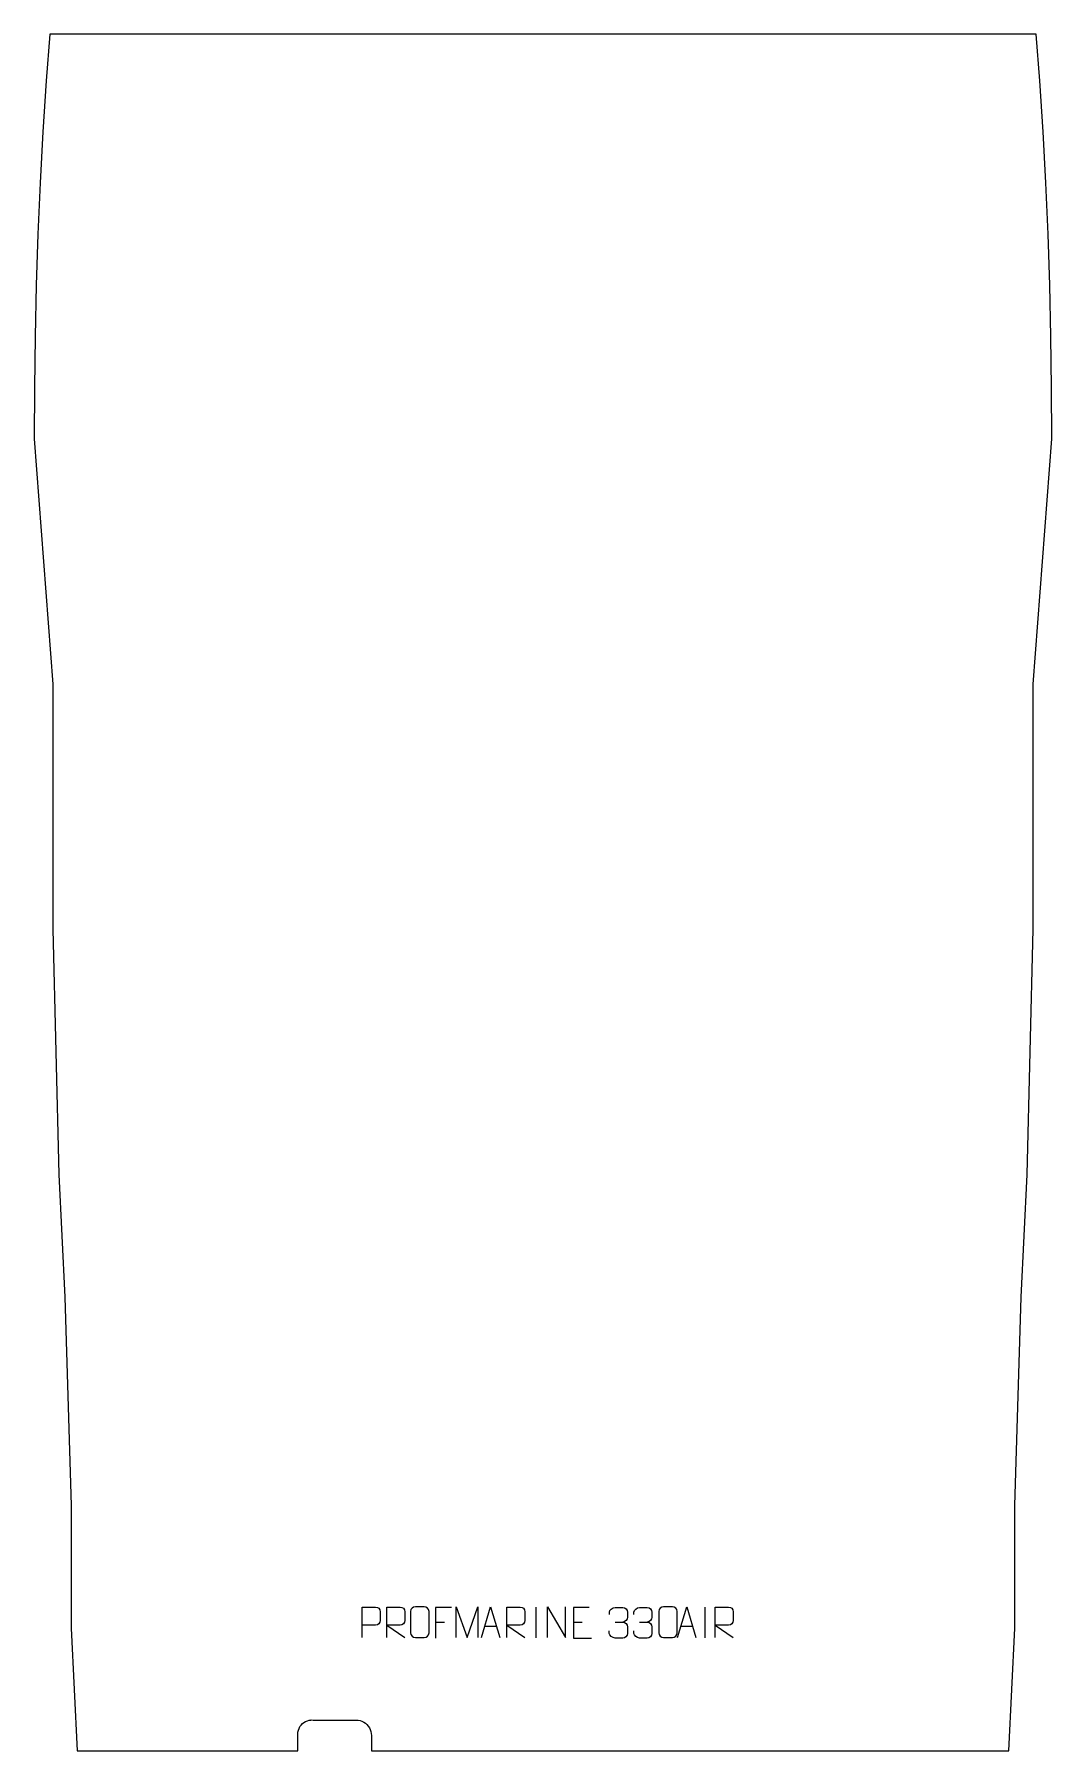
# Model space of a CAD drawing. Header units: millimetres. Extents: x -415 to 415, y -1085 to 315.
import ezdxf

# ---------------------------------------------------------------- set-up
doc = ezdxf.new("R2010")
doc.units = ezdxf.units.MM
doc.header["$MEASUREMENT"] = 0
doc.layers.add('layer 1', color=7, linetype='Continuous')

msp = doc.modelspace()

# ---------------------------------------------------------------- linework, layer by layer
at = {"layer": 'layer 1', "color": 242, "lineweight": 9}
msp.add_open_spline([(412.0881, 152.0419), (412.0881, 152.0419), (413.4817, 110.2952), (413.4817, 110.2952), (413.4817, 110.2952), (413.4817, 110.2952), (414.4312, 68.5362), (414.4312, 68.5362), (414.4312, 68.5362), (414.4312, 68.5362), (414.9375, 26.7701), (414.9375, 26.7701), (414.9375, 26.7701), (414.9375, 26.7701), (414.9998, -14.9994), (414.9998, -14.9994), (414.9998, -14.9994), (414.9998, -14.9994), (400, -215), (400, -215), (400, -215), (400, -215), (400, -414.9996), (400, -414.9996), (400, -414.9996), (400, -414.9996), (394.9994, -615), (394.9994, -615), (394.9994, -615), (394.9994, -615), (389.9999, -714.9993), (389.9999, -714.9993), (389.9999, -714.9993), (389.9999, -714.9993), (385.0001, -884.9991), (385.0001, -884.9991), (385.0001, -884.9991), (385.0001, -884.9991), (385.0001, -984.9994), (385.0001, -984.9994), (385.0001, -984.9994), (385.0001, -984.9994), (379.9996, -1084.9995), (379.9996, -1084.9995), (379.9996, -1084.9995), (379.9996, -1084.9995), (-140.0001, -1084.9995), (-140.0001, -1084.9995), (-140.0001, -1084.9995), (-140.0001, -1084.9995), (-140.0001, -1072.4992), (-140.0001, -1072.4992), (-140.0001, -1072.4992), (-140.0001, -1072.4992), (-140.1073, -1070.8674), (-140.1073, -1070.8674), (-140.1073, -1070.8674), (-140.1073, -1070.8674), (-140.4255, -1069.264), (-140.4255, -1069.264), (-140.4255, -1069.264), (-140.4255, -1069.264), (-140.9513, -1067.7157), (-140.9513, -1067.7157), (-140.9513, -1067.7157), (-140.9513, -1067.7157), (-141.6748, -1066.2494), (-141.6748, -1066.2494), (-141.6748, -1066.2494), (-141.6748, -1066.2494), (-142.5829, -1064.8902), (-142.5829, -1064.8902), (-142.5829, -1064.8902), (-142.5829, -1064.8902), (-143.6617, -1063.6604), (-143.6617, -1063.6604), (-143.6617, -1063.6604), (-143.6617, -1063.6604), (-144.8908, -1062.5826), (-144.8908, -1062.5826), (-144.8908, -1062.5826), (-144.8908, -1062.5826), (-146.2499, -1061.6742), (-146.2499, -1061.6742), (-146.2499, -1061.6742), (-146.2499, -1061.6742), (-147.7163, -1060.9508), (-147.7163, -1060.9508), (-147.7163, -1060.9508), (-147.7163, -1060.9508), (-149.2653, -1060.4249), (-149.2653, -1060.4249), (-149.2653, -1060.4249), (-149.2653, -1060.4249), (-150.8689, -1060.106), (-150.8689, -1060.106), (-150.8689, -1060.106), (-150.8689, -1060.106), (-152.4997, -1059.9995), (-152.4997, -1059.9995), (-152.4997, -1059.9995), (-152.4997, -1059.9995), (-187.5, -1059.9995), (-187.5, -1059.9995), (-187.5, -1059.9995), (-187.5, -1059.9995), (-189.086, -1059.9669), (-189.086, -1059.9669), (-189.086, -1059.9669), (-189.086, -1059.9669), (-189.3583, -1059.9995), (-189.3583, -1059.9995), (-189.3583, -1059.9995), (-189.3583, -1059.9995), (-190.6614, -1060.1543), (-190.6614, -1060.1543), (-190.6614, -1060.1543), (-190.6614, -1060.1543), (-192.1955, -1060.556), (-192.1955, -1060.556), (-192.1955, -1060.556), (-192.1955, -1060.556), (-193.6601, -1061.1661), (-193.6601, -1061.1661), (-193.6601, -1061.1661), (-193.6601, -1061.1661), (-195.0262, -1061.9723), (-195.0262, -1061.9723), (-195.0262, -1061.9723), (-195.0262, -1061.9723), (-196.2685, -1062.9596), (-196.2685, -1062.9596), (-196.2685, -1062.9596), (-196.2685, -1062.9596), (-197.362, -1064.1077), (-197.362, -1064.1077), (-197.362, -1064.1077), (-197.362, -1064.1077), (-198.2868, -1065.3966), (-198.2868, -1065.3966), (-198.2868, -1065.3966), (-198.2868, -1065.3966), (-199.0255, -1066.8006), (-199.0255, -1066.8006), (-199.0255, -1066.8006), (-199.0255, -1066.8006), (-199.5635, -1068.2923), (-199.5635, -1068.2923), (-199.5635, -1068.2923), (-199.5635, -1068.2923), (-199.8905, -1069.8451), (-199.8905, -1069.8451), (-199.8905, -1069.8451), (-199.8905, -1069.8451), (-200.0004, -1071.4276), (-200.0004, -1071.4276), (-200.0004, -1071.4276), (-200.0004, -1071.4276), (-200.0004, -1084.9995), (-200.0004, -1084.9995), (-200.0004, -1084.9995), (-200.0004, -1084.9995), (-379.9996, -1084.9995), (-379.9996, -1084.9995), (-379.9996, -1084.9995), (-379.9996, -1084.9995), (-385.0001, -984.9994), (-385.0001, -984.9994), (-385.0001, -984.9994), (-385.0001, -984.9994), (-385.0001, -884.9991), (-385.0001, -884.9991), (-385.0001, -884.9991), (-385.0001, -884.9991), (-389.9996, -714.9993), (-389.9996, -714.9993), (-389.9996, -714.9993), (-389.9996, -714.9993), (-394.9994, -615), (-394.9994, -615), (-394.9994, -615), (-394.9994, -615), (-400, -414.9996), (-400, -414.9996), (-400, -414.9996), (-400, -414.9996), (-400, -215), (-400, -215), (-400, -215), (-400, -215), (-414.9999, -14.9994), (-414.9999, -14.9994), (-414.9999, -14.9994), (-414.9999, -14.9994), (-414.9373, 26.7701), (-414.9373, 26.7701), (-414.9373, 26.7701), (-414.9373, 26.7701), (-414.4319, 68.5362), (-414.4319, 68.5362), (-414.4319, 68.5362), (-414.4319, 68.5362), (-413.4814, 110.2952), (-413.4814, 110.2952), (-413.4814, 110.2952), (-413.4814, 110.2952), (-412.0881, 152.0419), (-412.0881, 152.0419), (-412.0881, 152.0419), (-412.0881, 152.0419), (-410.2515, 193.7712), (-410.2515, 193.7712), (-410.2515, 193.7712), (-410.2515, 193.7712), (-407.971, 235.4784), (-407.971, 235.4784), (-407.971, 235.4784), (-407.971, 235.4784), (-405.2485, 277.1593), (-405.2485, 277.1593), (-405.2485, 277.1593), (-405.2485, 277.1593), (-402.3719, 315), (-402.3719, 315), (-402.3719, 315), (-402.3719, 315), (402.3719, 315), (402.3719, 315), (402.3719, 315), (402.3719, 315), (405.2477, 277.1593), (405.2477, 277.1593), (405.2477, 277.1593), (405.2477, 277.1593), (407.9713, 235.4784), (407.9713, 235.4784), (407.9713, 235.4784), (407.9713, 235.4784), (410.2508, 193.7712), (410.2508, 193.7712), (410.2508, 193.7712), (410.2508, 193.7712), (412.0881, 152.0419), (412.0881, 152.0419)], degree=3, knots=[0, 0, 0, 0, 0.016129032, 0.016129032, 0.016129032, 0.016129032, 0.032258065, 0.032258065, 0.032258065, 0.032258065, 0.048387097, 0.048387097, 0.048387097, 0.048387097, 0.064516129, 0.064516129, 0.064516129, 0.064516129, 0.080645161, 0.080645161, 0.080645161, 0.080645161, 0.096774194, 0.096774194, 0.096774194, 0.096774194, 0.112903226, 0.112903226, 0.112903226, 0.112903226, 0.129032258, 0.129032258, 0.129032258, 0.129032258, 0.14516129, 0.14516129, 0.14516129, 0.14516129, 0.161290323, 0.161290323, 0.161290323, 0.161290323, 0.177419355, 0.177419355, 0.177419355, 0.177419355, 0.193548387, 0.193548387, 0.193548387, 0.193548387, 0.209677419, 0.209677419, 0.209677419, 0.209677419, 0.225806452, 0.225806452, 0.225806452, 0.225806452, 0.241935484, 0.241935484, 0.241935484, 0.241935484, 0.258064516, 0.258064516, 0.258064516, 0.258064516, 0.274193548, 0.274193548, 0.274193548, 0.274193548, 0.290322581, 0.290322581, 0.290322581, 0.290322581, 0.306451613, 0.306451613, 0.306451613, 0.306451613, 0.322580645, 0.322580645, 0.322580645, 0.322580645, 0.338709677, 0.338709677, 0.338709677, 0.338709677, 0.35483871, 0.35483871, 0.35483871, 0.35483871, 0.370967742, 0.370967742, 0.370967742, 0.370967742, 0.387096774, 0.387096774, 0.387096774, 0.387096774, 0.403225806, 0.403225806, 0.403225806, 0.403225806, 0.419354839, 0.419354839, 0.419354839, 0.419354839, 0.435483871, 0.435483871, 0.435483871, 0.435483871, 0.451612903, 0.451612903, 0.451612903, 0.451612903, 0.467741935, 0.467741935, 0.467741935, 0.467741935, 0.483870968, 0.483870968, 0.483870968, 0.483870968, 0.5, 0.5, 0.5, 0.5, 0.516129032, 0.516129032, 0.516129032, 0.516129032, 0.532258065, 0.532258065, 0.532258065, 0.532258065, 0.548387097, 0.548387097, 0.548387097, 0.548387097, 0.564516129, 0.564516129, 0.564516129, 0.564516129, 0.580645161, 0.580645161, 0.580645161, 0.580645161, 0.596774194, 0.596774194, 0.596774194, 0.596774194, 0.612903226, 0.612903226, 0.612903226, 0.612903226, 0.629032258, 0.629032258, 0.629032258, 0.629032258, 0.64516129, 0.64516129, 0.64516129, 0.64516129, 0.661290323, 0.661290323, 0.661290323, 0.661290323, 0.677419355, 0.677419355, 0.677419355, 0.677419355, 0.693548387, 0.693548387, 0.693548387, 0.693548387, 0.709677419, 0.709677419, 0.709677419, 0.709677419, 0.725806452, 0.725806452, 0.725806452, 0.725806452, 0.741935484, 0.741935484, 0.741935484, 0.741935484, 0.758064516, 0.758064516, 0.758064516, 0.758064516, 0.774193548, 0.774193548, 0.774193548, 0.774193548, 0.790322581, 0.790322581, 0.790322581, 0.790322581, 0.806451613, 0.806451613, 0.806451613, 0.806451613, 0.822580645, 0.822580645, 0.822580645, 0.822580645, 0.838709677, 0.838709677, 0.838709677, 0.838709677, 0.85483871, 0.85483871, 0.85483871, 0.85483871, 0.870967742, 0.870967742, 0.870967742, 0.870967742, 0.887096774, 0.887096774, 0.887096774, 0.887096774, 0.903225806, 0.903225806, 0.903225806, 0.903225806, 0.919354839, 0.919354839, 0.919354839, 0.919354839, 0.935483871, 0.935483871, 0.935483871, 0.935483871, 0.951612903, 0.951612903, 0.951612903, 0.951612903, 0.967741935, 0.967741935, 0.967741935, 0.967741935, 1, 1, 1, 1], dxfattribs=at)
at = {"layer": 'layer 1', "color": 250, "lineweight": 9}
for points, knots in [([(-147.4118, -992.7673), (-147.4118, -992.7673), (-147.4118, -967.8076), (-147.4118, -967.8076), (-147.4118, -967.8076), (-143.8159, -967.8076), (-140.2197, -967.8076), (-136.6235, -967.8076), (-136.6235, -967.8076), (-134.2977, -967.8455), (-132.7399, -969.3359), (-132.7441, -971.7027), (-132.7441, -971.7027), (-132.7445, -973.7388), (-132.7445, -976.7989), (-132.7441, -978.8354), (-132.7441, -978.8354), (-132.7506, -980.7112), (-134.5633, -982.6536), (-136.5734, -982.6728), (-136.5734, -982.6728), (-136.5734, -982.6728), (-147.4118, -982.6728), (-147.4118, -982.6728)], [0, 0, 0, 0, 0.142857143, 0.142857143, 0.142857143, 0.142857143, 0.285714286, 0.285714286, 0.285714286, 0.285714286, 0.428571429, 0.428571429, 0.428571429, 0.428571429, 0.571428571, 0.571428571, 0.571428571, 0.571428571, 0.714285714, 0.714285714, 0.714285714, 0.714285714, 1, 1, 1, 1]), ([(-127.4099, -992.7642), (-127.4099, -992.7642), (-127.4099, -967.8107), (-127.4099, -967.8107), (-127.4099, -967.8107), (-123.8151, -967.8107), (-120.2196, -967.8107), (-116.6244, -967.8107), (-116.6244, -967.8107), (-114.2991, -967.8484), (-112.7418, -969.3384), (-112.7459, -971.7048), (-112.7459, -971.7048), (-112.7463, -973.7403), (-112.7463, -976.7997), (-112.7459, -978.8357), (-112.7459, -978.8357), (-112.7524, -980.7112), (-114.5647, -982.653), (-116.5742, -982.6721), (-116.5742, -982.6721), (-116.5742, -982.6721), (-127.4099, -982.6721), (-127.4099, -982.6721), (-127.4099, -982.6721), (-127.4099, -982.6721), (-112.7552, -992.7642), (-112.7552, -992.7642)], [0, 0, 0, 0, 0.125, 0.125, 0.125, 0.125, 0.25, 0.25, 0.25, 0.25, 0.375, 0.375, 0.375, 0.375, 0.5, 0.5, 0.5, 0.5, 0.625, 0.625, 0.625, 0.625, 0.75, 0.75, 0.75, 0.75, 1, 1, 1, 1]), ([(-104.0684, -967.6263), (-101.7017, -967.6263), (-99.3346, -967.6263), (-96.9675, -967.6263), (-96.9675, -967.6263), (-94.9865, -967.5907), (-92.96, -969.0854), (-92.9329, -971.5281), (-92.9329, -971.5281), (-92.9333, -977.2869), (-92.9333, -983.0462), (-92.9329, -988.8058), (-92.9329, -988.8058), (-93.0751, -991.134), (-94.7819, -992.6166), (-96.9675, -992.6275), (-96.9675, -992.6275), (-99.3405, -992.6271), (-101.7135, -992.6271), (-104.0861, -992.6275), (-104.0861, -992.6275), (-106.045, -992.7331), (-108.0519, -990.8447), (-108.0405, -988.8232), (-108.0405, -988.8232), (-108.0402, -983.0411), (-108.0402, -977.2595), (-108.0405, -971.4782), (-108.0405, -971.4782), (-108.0362, -969.3356), (-106.2587, -967.6128), (-104.0684, -967.6263)], [0, 0, 0, 0, 0.111111111, 0.111111111, 0.111111111, 0.111111111, 0.222222222, 0.222222222, 0.222222222, 0.222222222, 0.333333333, 0.333333333, 0.333333333, 0.333333333, 0.444444444, 0.444444444, 0.444444444, 0.444444444, 0.555555556, 0.555555556, 0.555555556, 0.555555556, 0.666666667, 0.666666667, 0.666666667, 0.666666667, 0.777777778, 0.777777778, 0.777777778, 0.777777778, 1, 1, 1, 1]), ([(-74.7808, -968.249), (-74.7808, -968.249), (-87.6548, -968.249), (-87.6548, -968.249), (-87.6548, -968.249), (-87.6548, -968.249), (-87.6548, -993.2026), (-87.6548, -993.2026)], [0, 0, 0, 0, 0.333333333, 0.333333333, 0.333333333, 0.333333333, 1, 1, 1, 1]), ([(-70.9132, -992.6076), (-70.9132, -992.6076), (-70.9132, -967.6497), (-70.9132, -967.6497), (-70.9132, -967.6497), (-70.9132, -967.6497), (-61.9881, -992.6076), (-61.9881, -992.6076), (-61.9881, -992.6076), (-61.9881, -992.6076), (-53.2282, -967.6502), (-53.2282, -967.6502), (-53.2282, -967.6502), (-53.2282, -967.6502), (-53.2282, -992.6076), (-53.2282, -992.6076)], [0, 0, 0, 0, 0.2, 0.2, 0.2, 0.2, 0.4, 0.4, 0.4, 0.4, 0.6, 0.6, 0.6, 0.6, 1, 1, 1, 1]), ([(-50.1361, -992.6054), (-50.1361, -992.6054), (-42.7651, -967.6519), (-42.7651, -967.6519), (-42.7651, -967.6519), (-42.7651, -967.6519), (-35.1952, -992.6054), (-35.1952, -992.6054)], [0, 0, 0, 0, 0.333333333, 0.333333333, 0.333333333, 0.333333333, 1, 1, 1, 1]), ([(-29.4099, -992.7642), (-29.4099, -992.7642), (-29.4099, -967.8107), (-29.4099, -967.8107), (-29.4099, -967.8107), (-25.8151, -967.8107), (-22.2196, -967.8107), (-18.6244, -967.8107), (-18.6244, -967.8107), (-16.2991, -967.8484), (-14.7418, -969.3384), (-14.7459, -971.7048), (-14.7459, -971.7048), (-14.7463, -973.7403), (-14.7463, -976.7997), (-14.7459, -978.8357), (-14.7459, -978.8357), (-14.7524, -980.7112), (-16.5647, -982.653), (-18.5742, -982.6721), (-18.5742, -982.6721), (-18.5742, -982.6721), (-29.4099, -982.6721), (-29.4099, -982.6721), (-29.4099, -982.6721), (-29.4099, -982.6721), (-14.7552, -992.7642), (-14.7552, -992.7642)], [0, 0, 0, 0, 0.125, 0.125, 0.125, 0.125, 0.25, 0.25, 0.25, 0.25, 0.375, 0.375, 0.375, 0.375, 0.5, 0.5, 0.5, 0.5, 0.625, 0.625, 0.625, 0.625, 0.75, 0.75, 0.75, 0.75, 1, 1, 1, 1]), ([(3.6925, -992.6054), (3.6925, -992.6054), (3.6925, -967.6519), (3.6925, -967.6519), (3.6925, -967.6519), (3.6925, -967.6519), (18.3473, -992.6054), (18.3473, -992.6054), (18.3473, -992.6054), (18.3473, -992.6054), (18.3473, -967.6519), (18.3473, -967.6519)], [0, 0, 0, 0, 0.25, 0.25, 0.25, 0.25, 0.5, 0.5, 0.5, 0.5, 1, 1, 1, 1]), ([(37.6371, -968.249), (37.6371, -968.249), (24.7632, -968.249), (24.7632, -968.249), (24.7632, -968.249), (24.7632, -968.249), (24.7632, -993.2026), (24.7632, -993.2026), (24.7632, -993.2026), (24.7632, -993.2026), (39.629, -993.2026), (39.629, -993.2026)], [0, 0, 0, 0, 0.25, 0.25, 0.25, 0.25, 0.5, 0.5, 0.5, 0.5, 1, 1, 1, 1]), ([(54.1234, -973.8835), (54.1234, -973.8835), (54.1234, -972.0263), (54.1234, -972.0263), (54.1234, -972.0263), (54.1091, -970.2844), (56.7736, -968.1663), (58.8327, -968.189), (58.8327, -968.189), (60.8968, -968.189), (62.9608, -968.189), (65.0245, -968.189), (65.0245, -968.189), (67.219, -968.1802), (68.8173, -970.027), (68.8617, -971.9391), (68.8617, -971.9391), (68.8613, -973.3742), (68.8613, -974.8093), (68.8617, -976.2448), (68.8617, -976.2448), (68.8131, -977.8983), (67.2105, -980.1283), (65.0122, -980.1183), (65.0122, -980.1183), (67.2159, -980.1295), (68.8239, -981.9327), (68.8779, -983.9922), (68.8779, -983.9922), (68.8775, -985.7769), (68.8775, -987.5616), (68.8779, -989.3467), (68.8779, -989.3467), (68.888, -991.4081), (66.8331, -993.1712), (65.0122, -993.1631), (65.0122, -993.1631), (62.9469, -993.1628), (60.8817, -993.1628), (58.8161, -993.1631), (58.8161, -993.1631), (56.6475, -993.1516), (54.1165, -990.7514), (54.0979, -989.2896), (54.0979, -989.2896), (54.0979, -989.2896), (54.0979, -987.381), (54.0979, -987.381)], [0, 0, 0, 0, 0.076923077, 0.076923077, 0.076923077, 0.076923077, 0.153846154, 0.153846154, 0.153846154, 0.153846154, 0.230769231, 0.230769231, 0.230769231, 0.230769231, 0.307692308, 0.307692308, 0.307692308, 0.307692308, 0.384615385, 0.384615385, 0.384615385, 0.384615385, 0.461538462, 0.461538462, 0.461538462, 0.461538462, 0.538461538, 0.538461538, 0.538461538, 0.538461538, 0.615384615, 0.615384615, 0.615384615, 0.615384615, 0.692307692, 0.692307692, 0.692307692, 0.692307692, 0.769230769, 0.769230769, 0.769230769, 0.769230769, 0.846153846, 0.846153846, 0.846153846, 0.846153846, 1, 1, 1, 1]), ([(74.1234, -973.8835), (74.1234, -973.8835), (74.1234, -972.0263), (74.1234, -972.0263), (74.1234, -972.0263), (74.1091, -970.2844), (76.7736, -968.1663), (78.8327, -968.189), (78.8327, -968.189), (80.8968, -968.189), (82.9608, -968.189), (85.0245, -968.189), (85.0245, -968.189), (87.219, -968.1802), (88.8173, -970.027), (88.8617, -971.9391), (88.8617, -971.9391), (88.8613, -973.3742), (88.8613, -974.8093), (88.8617, -976.2448), (88.8617, -976.2448), (88.8131, -977.8983), (87.2105, -980.1283), (85.0122, -980.1183), (85.0122, -980.1183), (87.2159, -980.1295), (88.8239, -981.9327), (88.8779, -983.9922), (88.8779, -983.9922), (88.8775, -985.7769), (88.8775, -987.5616), (88.8779, -989.3467), (88.8779, -989.3467), (88.888, -991.4081), (86.8331, -993.1712), (85.0122, -993.1631), (85.0122, -993.1631), (82.9469, -993.1628), (80.8817, -993.1628), (78.8161, -993.1631), (78.8161, -993.1631), (76.6475, -993.1516), (74.1165, -990.7514), (74.0979, -989.2896), (74.0979, -989.2896), (74.0979, -989.2896), (74.0979, -987.381), (74.0979, -987.381)], [0, 0, 0, 0, 0.076923077, 0.076923077, 0.076923077, 0.076923077, 0.153846154, 0.153846154, 0.153846154, 0.153846154, 0.230769231, 0.230769231, 0.230769231, 0.230769231, 0.307692308, 0.307692308, 0.307692308, 0.307692308, 0.384615385, 0.384615385, 0.384615385, 0.384615385, 0.461538462, 0.461538462, 0.461538462, 0.461538462, 0.538461538, 0.538461538, 0.538461538, 0.538461538, 0.615384615, 0.615384615, 0.615384615, 0.615384615, 0.692307692, 0.692307692, 0.692307692, 0.692307692, 0.769230769, 0.769230769, 0.769230769, 0.769230769, 0.846153846, 0.846153846, 0.846153846, 0.846153846, 1, 1, 1, 1]), ([(98.4315, -967.619), (100.7976, -967.619), (103.1641, -967.619), (105.5306, -967.619), (105.5306, -967.619), (107.5111, -967.5834), (109.5371, -969.0777), (109.5642, -971.5198), (109.5642, -971.5198), (109.5638, -977.2772), (109.5638, -983.035), (109.5642, -988.7932), (109.5642, -988.7932), (109.4221, -991.1208), (107.7157, -992.6031), (105.5306, -992.6139), (105.5306, -992.6139), (103.1582, -992.6135), (100.7858, -992.6135), (98.4138, -992.6139), (98.4138, -992.6139), (96.4553, -992.7195), (94.4489, -990.8316), (94.4603, -988.8106), (94.4603, -988.8106), (94.4607, -983.03), (94.4607, -977.2497), (94.4603, -971.4699), (94.4603, -971.4699), (94.4646, -969.3279), (96.2417, -967.6054), (98.4315, -967.619)], [0, 0, 0, 0, 0.111111111, 0.111111111, 0.111111111, 0.111111111, 0.222222222, 0.222222222, 0.222222222, 0.222222222, 0.333333333, 0.333333333, 0.333333333, 0.333333333, 0.444444444, 0.444444444, 0.444444444, 0.444444444, 0.555555556, 0.555555556, 0.555555556, 0.555555556, 0.666666667, 0.666666667, 0.666666667, 0.666666667, 0.777777778, 0.777777778, 0.777777778, 0.777777778, 1, 1, 1, 1]), ([(109.8639, -992.6054), (109.8639, -992.6054), (117.2349, -967.6519), (117.2349, -967.6519), (117.2349, -967.6519), (117.2349, -967.6519), (124.8048, -992.6054), (124.8048, -992.6054)], [0, 0, 0, 0, 0.333333333, 0.333333333, 0.333333333, 0.333333333, 1, 1, 1, 1]), ([(140.5901, -992.7642), (140.5901, -992.7642), (140.5901, -967.8107), (140.5901, -967.8107), (140.5901, -967.8107), (144.1849, -967.8107), (147.7804, -967.8107), (151.3756, -967.8107), (151.3756, -967.8107), (153.7009, -967.8484), (155.2582, -969.3384), (155.2541, -971.7048), (155.2541, -971.7048), (155.2537, -973.7403), (155.2537, -976.7997), (155.2541, -978.8357), (155.2541, -978.8357), (155.2476, -980.7112), (153.4353, -982.653), (151.4258, -982.6721), (151.4258, -982.6721), (151.4258, -982.6721), (140.5901, -982.6721), (140.5901, -982.6721), (140.5901, -982.6721), (140.5901, -982.6721), (155.2448, -992.7642), (155.2448, -992.7642)], [0, 0, 0, 0, 0.125, 0.125, 0.125, 0.125, 0.25, 0.25, 0.25, 0.25, 0.375, 0.375, 0.375, 0.375, 0.5, 0.5, 0.5, 0.5, 0.625, 0.625, 0.625, 0.625, 0.75, 0.75, 0.75, 0.75, 1, 1, 1, 1])]:
    msp.add_open_spline(points, degree=3, knots=knots, dxfattribs=at)
for points in [[(-5.936, -967.9904), (-5.936, -967.9904), (-5.936, -992.9645), (-5.936, -992.9645)], [(132.064, -967.9904), (132.064, -967.9904), (132.064, -992.9645), (132.064, -992.9645)], [(-87.6548, -980.1287), (-87.6548, -980.1287), (-80.4867, -980.1287), (-80.4867, -980.1287)], [(-47.4135, -983.356), (-47.4135, -983.356), (-37.9178, -983.356), (-37.9178, -983.356)], [(24.7632, -980.1287), (24.7632, -980.1287), (31.9313, -980.1287), (31.9313, -980.1287)], [(58.8331, -980.1287), (58.8331, -980.1287), (65.0295, -980.1287), (65.0295, -980.1287)], [(78.8331, -980.1287), (78.8331, -980.1287), (85.0295, -980.1287), (85.0295, -980.1287)], [(112.5865, -983.356), (112.5865, -983.356), (122.0822, -983.356), (122.0822, -983.356)]]:
    msp.add_open_spline(points, degree=3, dxfattribs=at)

doc.saveas('drawing.dxf')
